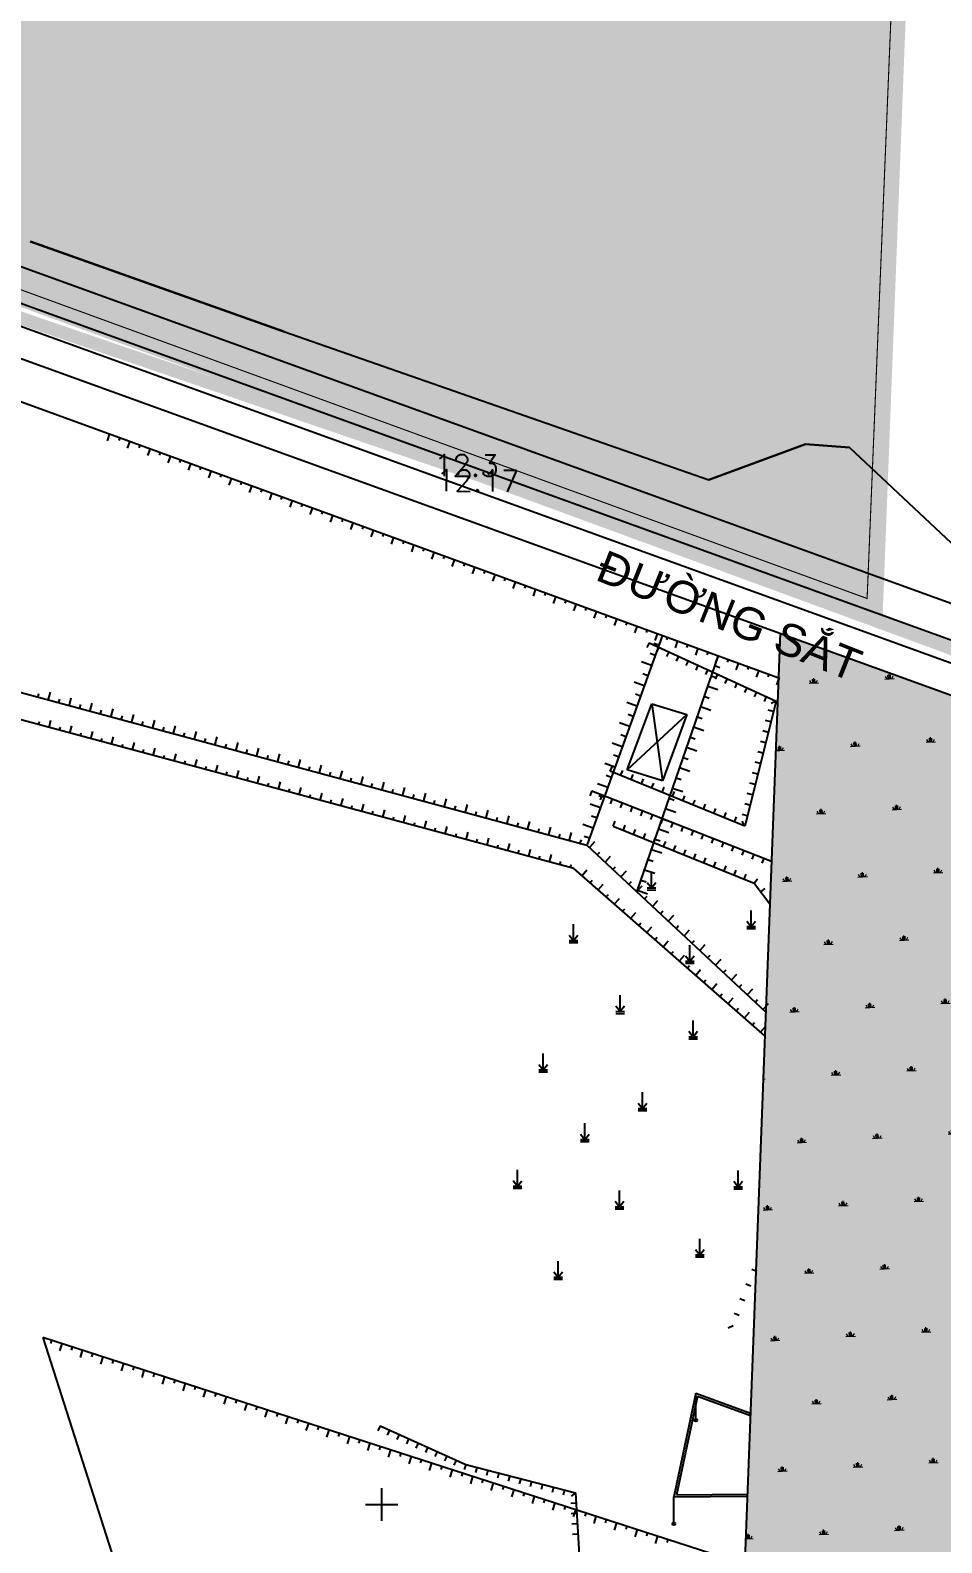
# Model space of a CAD drawing. Extents: x 577299 to 581055, y 2342699 to 2346415.
# Drawn here: x 580662.7 to 580747.1, y 2342850 to 2342990.1 of the extents above; entities that cross this region are included whole.
import ezdxf
from ezdxf.enums import TextEntityAlignment as Align

# ---------------------------------------------------------------- set-up
doc = ezdxf.new("R2010")
doc.units = 0
doc.header["$LTSCALE"] = 10
doc.header["$MEASUREMENT"] = 0
doc.linetypes.add('CENTER', pattern=[2, 1.25, -0.25, 0.25, -0.25])
doc.linetypes.add('DUONGDUT', pattern=[0.1875, 0.125, -0.0625])
for name, color, linetype in [('cayxanh', 74, 'Continuous'), ('Lop_ao', 140, 'Continuous'), ('Lopcaodo', 7, 'Continuous'), ('LOPCHU', 7, 'Continuous'), ('Lopduong', 7, 'Continuous'), ('Tim dg', 6, 'CENTER'), ('Tl-nbai2$0$KHUNG', 252, 'Continuous'), ('Tl-nbai2$0$KYHIEU', 252, 'Continuous'), ('Tl-nbai2$0$TALY', 252, 'Continuous'), ('Tl-nbai2$0$THUYVAN', 252, 'Continuous'), ('Topo1$0$AO', 252, 'Continuous'), ('Topo1$0$BOMUONG', 252, 'Continuous'), ('Topo1$0$HOUSE', 252, 'Continuous'), ('Topo1$0$TALUY', 252, 'Continuous'), ('Topo1$0$TYPE-HOUSE', 252, 'Continuous'), ('Vhe', 5, 'Continuous')]:
    doc.layers.add(name, color=color, linetype=linetype)
for name, color, linetype, lineweight in [('DuongQH', 7, 'Continuous', 60), ('HTCayXanh', 82, 'Continuous', 20), ('r-g-t-ke', 7, 'Continuous', 20)]:
    doc.layers.add(name, color=color, linetype=linetype, lineweight=lineweight)
doc.styles.add('BIGFONT', font='VHARIAL.TTF', dxfattribs={"height": 10})
doc.styles.add('CHUNHO', font='romans.shx')
doc.linetypes.add('TALUYDONPHAI', pattern='A,0,[130,ltypeshp.shx,S=0.125,R=0,X=0,Y=0.125],0.2,[130,ltypeshp.shx,S=0.25,R=0,X=0,Y=0.25],0.2,0', length=0.4)

# ---------------------------------------------------------------- blocks, each defined once
blk = doc.blocks.new('dct')
at = {"layer": 'Lopcaodo', "style": 'CHUNHO'}
blk.add_attdef('CAO_DO', (0, 0), '', height=4, dxfattribs=at)
blk = doc.blocks.new('Tl-nbai2$0$LUA2')
at = {"layer": 'Tl-nbai2$0$KYHIEU'}
for p, q in [((0, 0), (0, 1.5)), ((-0.4, 0.5), (0, 0)), ((-0.4, 0), (0.4, 0)), ((0, 0), (0.4, 0.5)), ((-0.4, -0.19), (0.4, -0.19))]:
    blk.add_line(p, q, dxfattribs=at)

msp = doc.modelspace()

# ---------------------------------------------------------------- hatches: boundary and pattern name
at = {"layer": 'cayxanh'}
h = msp.add_hatch(dxfattribs=at)
h.set_pattern_fill('STARS', color=256, scale=10, angle=-0.4178, style=0)
h.set_pattern_definition([(359.58224145, (-17089.4939, 4285.579), (0.015785906, 2.1650059602), [1.25, -1.25]), (59.58224145, (-17089.4939, 4285.579), (-1.8670572079, 1.0961739756), [1.25, -1.25]), (119.58224145, (-17088.861, 4286.657), (-1.8828431138, -1.0688319845), [1.25, -1.25])])
h.paths.add_polyline_path([(580742.88, 2343002.34), (580661.25, 2343005.46, -0.072831), (580647, 2343008.11), (580594.17, 2343026.15, -0.028403), (580583.65, 2343030.42), (580496.88, 2343071.5), (580447.27, 2343041.01), (580611.78, 2342984.31), (580740.22, 2342937.44)])
at = {"layer": 'HTCayXanh', "extrusion": (-8.80861e-05, -0.0001149, 1)}
h = msp.add_hatch(dxfattribs=at)
h.set_pattern_fill('SWAMP', color=256, scale=7, angle=44.5822, style=0)
h.set_pattern_definition([(3.2147, (577864.825, 2342974.838), (3.15454, 6.24891), [0.875, -6.125]), (93.2147, (577865.262, 2342974.8625), (-3.834445, 5.8563667), [0.4375, -11.686856]), (93.2147, (577865.371, 2342974.8686), (-3.834445, 5.8563667), [0.35, -11.774356]), (93.2147, (577865.1527, 2342974.8564), (-3.834445, 5.8563667), [0.35, -11.774356]), (63.2147, (577865.4804, 2342974.875), (-3.834445, 5.856367), [0.28, -6.72]), (123.2147, (577865.0435, 2342974.85), (-6.988985, -0.392544), [0.28, -6.72])])
h.paths.add_polyline_path([(580732.15, 2342934.25), (580774.12, 2342919.06), (580774.37, 2342806.96), (580775.87, 2342806.9), (580775.28, 2342791.24), (580726.81, 2342793.07)])
h.paths.add_polyline_path([(580850.62, 2342891.36), (580846.73, 2342788.54), (580798.26, 2342790.37), (580798.56, 2342797.93), (580800.05, 2342797.88), (580807.11, 2342907.11)])
at = {"layer": 'Tim dg', "linetype": 'Continuous', "extrusion": (-8.80861e-05, -0.0001149, 1)}
h = msp.add_hatch(dxfattribs=at)
h.set_pattern_fill('DOTS', color=96, scale=30, angle=-0.1723, style=0)
h.set_pattern_definition([(359.82768, (580312.6662, 2344288.5223), (0.943135, 1.8721719), [0, -1.875])])
h.paths.add_polyline_path([(580732.15, 2342934.25), (580774.12, 2342919.06), (580774.37, 2342806.96), (580775.87, 2342806.9), (580775.28, 2342791.24), (580726.81, 2342793.07)])
h.paths.add_polyline_path([(580850.62, 2342891.36), (580846.73, 2342788.54), (580798.26, 2342790.37), (580798.56, 2342797.93), (580800.05, 2342797.88), (580807.11, 2342907.11)])

# ---------------------------------------------------------------- linework, layer by layer
at = {"layer": 'DuongQH', "linetype": 'DUONGDUT', "ltscale": 30, "extrusion": (-8.80861e-05, -0.0001149, 1), "const_width": 1.2, "elevation": 1.01}
msp.add_lwpolyline([(580399.12, 2343053.53), (580704.93, 2342948.66), (580753.04, 2342930.99), (580813.45, 2342908.76), (580875.02, 2342886.25)], dxfattribs=at)
at = {"layer": 'Lop_ao', "extrusion": (-8.80861e-05, -0.0001149, 1), "elevation": 1.01}
msp.add_lwpolyline([(580686.19, 2342962.15), (580662.73, 2342970.51)], dxfattribs=at)
at = {"layer": 'Lop_ao'}
for points in [[(580686.2, 2342962.17), (580662.73, 2342970.53)], [(580738.58, 2342951.43), (580734.51, 2342951.75), (580725.55, 2342948.44)]]:
    msp.add_lwpolyline(points, dxfattribs=at)
at = {"layer": 'Lop_ao', "linetype": 'TALUYDONPHAI', "ltscale": 0.5}
msp.add_lwpolyline([(580662.73, 2342970.53), (580686.2, 2342962.17), (580725.55, 2342948.44), (580734.51, 2342951.75), (580738.58, 2342951.43), (580754.95, 2342936.09), (580758.39, 2342935.34)], dxfattribs=at)
at = {"layer": 'Lopduong', "extrusion": (-8.80861e-05, -0.0001149, 1), "elevation": 1.01}
for points in [[(580607.5, 2342987.88), (580964.98, 2342858.47)], [(580606.47, 2342984.85), (580963.95, 2342855.44)], [(580605.79, 2342982.97), (580963.27, 2342853.56)], [(580604.77, 2342980.36), (580962.25, 2342850.95)]]:
    msp.add_lwpolyline(points, dxfattribs=at)
at = {"layer": 'r-g-t-ke', "linetype": 'DUONGDUT', "ltscale": 30, "const_width": 3}
msp.add_lwpolyline([(579575.3, 2343662.93), (579846.13, 2343421.45), (579917.08, 2343359.16), (579970.87, 2343317.69), (580028.54, 2343275.09), (580097.56, 2343223.9), (580159.32, 2343179.19), (580287.85, 2343105.14), (580400.21, 2343057.23), (580611.78, 2342984.31), (580740.22, 2342937.44), (580743.7, 2343027.83), (580752.09, 2343245.57), (580753.48, 2343281.55), (580757.38, 2343382.69), (580782.87, 2343663.24), (580780.82, 2343713.3), (580777.93, 2343896.98), (580779.41, 2343932.02), (580802.37, 2344159.27), (580805.06, 2344185.98)], dxfattribs=at)
at = {"layer": 'Tim dg', "linetype": 'Continuous', "const_width": 0.1}
msp.add_lwpolyline([(579131.08, 2344057.44), (579846.13, 2343421.45), (579917.08, 2343359.16), (580028.54, 2343275.09), (580159.32, 2343179.19), (580287.85, 2343105.14), (580400.21, 2343057.23), (580611.78, 2342984.31), (580740.22, 2342937.44), (580742.88, 2343002.34), (580661.25, 2343005.46, -0.072831), (580647, 2343008.11), (580594.17, 2343026.15, -0.028403), (580583.65, 2343030.42), (580297.22, 2343166.01, -0.038045), (580286.85, 2343171.92), (580024.28, 2343338.43), (579788.07, 2343537.76), (579526.69, 2343771.99)], format="xyb", dxfattribs=at)
at = {"layer": 'Tl-nbai2$0$KHUNG', "extrusion": (-8.80861e-05, -0.0001149, 1)}
for p, q in [((580695.26, 2342852, -14.77), (580695.27, 2342855, -14.77)), ((580693.76, 2342853.5, -14.77), (580696.76, 2342853.5, -14.77))]:
    msp.add_line(p, q, dxfattribs=at)
at = {"layer": 'Tl-nbai2$0$KYHIEU', "extrusion": (-8.80861e-05, -0.0001149, 1)}
for p, q in [((580724.36, 2342863.81, -5.06), (580722.32, 2342854.2, -5.01)), ((580724.5, 2342863.55, -5.06), (580722.57, 2342854.4, -5.01)), ((580724.35, 2342861.31, -5.06), (580724.36, 2342863.81, -5.06)), ((580724.36, 2342863.81, -5.06), (580729.42, 2342861.96, -5.04)), ((580724.5, 2342863.55, -5.06), (580729.41, 2342861.75, -5.04)), ((580722.31, 2342851.7, -5.01), (580722.32, 2342854.2, -5.01)), ((580722.32, 2342854.2, -5.01), (580729.13, 2342854.26, -5)), ((580722.57, 2342854.4, -5.01), (580729.14, 2342854.46, -5))]:
    msp.add_line(p, q, dxfattribs=at)
for centre in [(580724.35, 2342861.29, -325.41), (580722.31, 2342851.68, -325.36)]:
    msp.add_circle(centre, 0.125, dxfattribs=at)
at = {"layer": 'Tl-nbai2$0$TALY', "extrusion": (-8.80861e-05, -0.0001149, 1)}
for p, q in [((580720.03, 2342933.34, -5.45), (580719.82, 2342932.89, -5.95)), ((580720.93, 2342932.93, -5.46), (580720.72, 2342932.47, -5.96)), ((580721.84, 2342932.51, -5.46), (580721.63, 2342932.06, -5.96)), ((580722.74, 2342932.1, -5.46), (580722.53, 2342931.64, -5.96)), ((580723.64, 2342931.68, -5.46), (580723.43, 2342931.23, -5.96)), ((580724.55, 2342931.26, -5.46), (580724.34, 2342930.81, -5.96)), ((580725.45, 2342930.85, -5.46), (580725.24, 2342930.39, -5.96)), ((580726.36, 2342930.43, -5.47), (580726.15, 2342929.98, -5.97)), ((580727.26, 2342930.02, -5.47), (580727.05, 2342929.56, -5.97)), ((580728.16, 2342929.6, -5.47), (580727.96, 2342929.15, -5.97)), ((580729.07, 2342929.19, -5.47), (580728.86, 2342928.73, -5.97)), ((580729.97, 2342928.77, -5.47), (580729.76, 2342928.32, -5.97)), ((580730.88, 2342928.36, -5.47), (580730.67, 2342927.9, -5.97)), ((580731.54, 2342926.97, -5.49), (580731.05, 2342927.1, -5.99)), ((580731.78, 2342927.94, -5.48), (580731.33, 2342927.72, -5.98)), ((580731.3, 2342926.01, -5.51), (580730.81, 2342926.13, -6.01)), ((580731.06, 2342925.04, -5.53), (580730.57, 2342925.17, -6.03)), ((580730.57, 2342923.11, -5.57), (580730.09, 2342923.23, -6.07)), ((580730.81, 2342924.08, -5.55), (580730.33, 2342924.2, -6.05)), ((580716.43, 2342921.44, -5.85), (580716.62, 2342921.9, -6.35)), ((580717.39, 2342921.05, -5.84), (580717.58, 2342921.51, -6.34)), ((580730.33, 2342922.15, -5.59), (580729.85, 2342922.27, -6.09)), ((580718.35, 2342920.66, -5.82), (580718.54, 2342921.12, -6.32)), ((580719.31, 2342920.27, -5.81), (580719.5, 2342920.73, -6.31)), ((580720.26, 2342919.88, -5.8), (580720.45, 2342920.34, -6.3)), ((580729.85, 2342920.22, -5.63), (580729.36, 2342920.34, -6.13)), ((580730.09, 2342921.18, -5.61), (580729.61, 2342921.3, -6.11)), ((580714.72, 2342919.62, -5.71), (580714.54, 2342919.15, -6.21)), ((580715.66, 2342919.25, -5.71), (580715.48, 2342918.79, -6.21)), ((580716.6, 2342918.89, -5.71), (580716.41, 2342918.42, -6.21)), ((580721.22, 2342919.48, -5.79), (580721.41, 2342919.95, -6.29)), ((580722.18, 2342919.09, -5.78), (580722.37, 2342919.56, -6.28)), ((580723.14, 2342918.7, -5.77), (580723.33, 2342919.17, -6.27)), ((580724.09, 2342918.31, -5.76), (580724.28, 2342918.77, -6.26)), ((580729.61, 2342919.25, -5.65), (580729.12, 2342919.37, -6.15)), ((580717.53, 2342918.52, -5.71), (580717.35, 2342918.06, -6.21)), ((580718.47, 2342918.16, -5.71), (580718.29, 2342917.69, -6.21)), ((580719.41, 2342917.79, -5.71), (580719.23, 2342917.32, -6.21)), ((580720.35, 2342917.42, -5.71), (580720.16, 2342916.96, -6.21)), ((580725.05, 2342917.92, -5.75), (580725.24, 2342918.38, -6.25)), ((580726.01, 2342917.53, -5.74), (580726.2, 2342917.99, -6.24)), ((580726.97, 2342917.14, -5.73), (580727.16, 2342917.6, -6.23)), ((580727.93, 2342916.75, -5.72), (580728.11, 2342917.21, -6.22)), ((580729.12, 2342917.32, -5.69), (580728.64, 2342917.44, -6.19)), ((580729.37, 2342918.29, -5.67), (580728.88, 2342918.41, -6.17)), ((580716.7, 2342916.34, -5.69), (580716.89, 2342916.81, -6.19)), ((580717.64, 2342915.97, -5.68), (580717.82, 2342916.43, -6.18)), ((580718.57, 2342915.59, -5.68), (580718.76, 2342916.05, -6.18)), ((580721.28, 2342917.06, -5.71), (580721.1, 2342916.59, -6.21)), ((580722.22, 2342916.69, -5.71), (580722.04, 2342916.22, -6.21)), ((580723.16, 2342916.32, -5.71), (580722.98, 2342915.86, -6.21)), ((580724.1, 2342915.96, -5.71), (580723.92, 2342915.49, -6.21)), ((580728.88, 2342916.36, -5.71), (580728.66, 2342916.8, -6.21)), ((580719.5, 2342915.21, -5.68), (580719.69, 2342915.68, -6.18)), ((580720.44, 2342914.84, -5.68), (580720.62, 2342915.3, -6.18)), ((580721.37, 2342914.46, -5.68), (580721.56, 2342914.92, -6.18)), ((580722.3, 2342914.08, -5.67), (580722.49, 2342914.55, -6.17)), ((580725.03, 2342915.59, -5.71), (580724.85, 2342915.13, -6.21)), ((580725.97, 2342915.23, -5.71), (580725.79, 2342914.76, -6.21)), ((580726.91, 2342914.86, -5.71), (580726.73, 2342914.39, -6.21)), ((580727.85, 2342914.49, -5.71), (580727.67, 2342914.03, -6.21)), ((580723.23, 2342913.71, -5.67), (580723.42, 2342914.17, -6.17)), ((580724.17, 2342913.33, -5.67), (580724.35, 2342913.79, -6.17)), ((580725.1, 2342912.95, -5.67), (580725.29, 2342913.42, -6.17)), ((580726.03, 2342912.58, -5.66), (580726.22, 2342913.04, -6.16)), ((580728.79, 2342914.13, -5.71), (580728.6, 2342913.66, -6.21)), ((580729.72, 2342913.76, -5.71), (580729.54, 2342913.29, -6.21)), ((580730.66, 2342913.39, -5.72), (580730.48, 2342912.93, -6.22)), ((580726.97, 2342912.2, -5.66), (580727.15, 2342912.66, -6.16)), ((580727.9, 2342911.82, -5.66), (580728.09, 2342912.28, -6.16)), ((580728.83, 2342911.44, -5.66), (580729.02, 2342911.91, -6.16)), ((580729.76, 2342911.07, -5.66), (580730.07, 2342911.46, -6.16)), ((580730.37, 2342910.26, -5.66), (580730.77, 2342910.56, -6.16)), ((580729.53, 2342875.3, -5.61), (580729.99, 2342875.11, -6.11)), ((580728.98, 2342873.94, -5.61), (580729.45, 2342873.75, -6.11)), ((580728.44, 2342872.59, -5.6), (580728.9, 2342872.4, -6.1)), ((580727.89, 2342871.23, -5.6), (580728.36, 2342871.05, -6.1)), ((580727.35, 2342869.88, -5.59), (580727.8, 2342870.09, -6.09)), ((580695.1, 2342860.78, -5.75), (580694.89, 2342860.32, -6.25)), ((580695.98, 2342860.38, -5.75), (580695.77, 2342859.92, -6.25)), ((580696.86, 2342859.98, -5.74), (580696.66, 2342859.53, -6.24)), ((580697.75, 2342859.58, -5.74), (580697.54, 2342859.13, -6.24)), ((580698.63, 2342859.19, -5.73), (580698.42, 2342858.73, -6.23)), ((580699.51, 2342858.79, -5.73), (580699.31, 2342858.33, -6.23)), ((580700.39, 2342858.39, -5.72), (580700.19, 2342857.94, -6.22)), ((580701.28, 2342857.99, -5.72), (580701.07, 2342857.54, -6.22)), ((580702.16, 2342857.6, -5.71), (580701.95, 2342857.14, -6.21)), ((580703.04, 2342857.2, -5.7), (580702.88, 2342856.73, -6.2)), ((580704.06, 2342856.94, -5.7), (580703.93, 2342856.45, -6.2)), ((580705.08, 2342856.68, -5.69), (580704.95, 2342856.19, -6.19)), ((580706.09, 2342856.42, -5.68), (580705.97, 2342855.93, -6.18)), ((580707.11, 2342856.15, -5.67), (580706.98, 2342855.67, -6.17)), ((580708.13, 2342855.89, -5.66), (580708, 2342855.41, -6.16)), ((580709.14, 2342855.63, -5.66), (580709.02, 2342855.15, -6.16)), ((580710.16, 2342855.37, -5.65), (580710.03, 2342854.88, -6.15)), ((580711.18, 2342855.11, -5.64), (580711.05, 2342854.62, -6.14)), ((580712.19, 2342854.85, -5.63), (580712.07, 2342854.36, -6.13)), ((580713.21, 2342854.58, -5.62), (580712.82, 2342854.27, -6.12)), ((580713.27, 2342853.63, -5.65), (580712.77, 2342853.6, -6.15)), ((580713.32, 2342852.67, -5.68), (580712.82, 2342852.64, -6.18)), ((580713.38, 2342851.71, -5.7), (580712.88, 2342851.69, -6.2)), ((580713.43, 2342850.76, -5.73), (580712.93, 2342850.73, -6.23))]:
    msp.add_line(p, q, dxfattribs=at)
at = {"layer": 'Tl-nbai2$0$THUYVAN', "extrusion": (-8.80861e-05, -0.0001149, 1)}
for p, q in [((580720.03, 2342933.34, -5.45), (580731.78, 2342927.94, -5.48)), ((580731.78, 2342927.94, -5.16), (580728.88, 2342916.36, -5.71)), ((580728.88, 2342916.36, -5.71), (580716.43, 2342921.44, -5.85)), ((580714.72, 2342919.62, -5.71), (580731.35, 2342913.12, -5.72)), ((580716.7, 2342916.34, -5.69), (580729.76, 2342911.07, -5.66)), ((580729.76, 2342911.07, -5.66), (580731.2, 2342909.14, -5.66)), ((580695.1, 2342860.78, -5.75), (580703.04, 2342857.2, -5.7)), ((580703.04, 2342857.2, -5.7), (580713.21, 2342854.58, -5.62)), ((580713.21, 2342854.58, -5.62), (580713.54, 2342848.85, -5.78))]:
    msp.add_line(p, q, dxfattribs=at)
at = {"layer": 'Topo1$0$AO', "extrusion": (-8.80861e-05, -0.0001149, 1)}
for p, q in [((580721.26, 2342934.05, -14.75), (580714.28, 2342914.64, -14.76)), ((580726.43, 2342932.17, -14.75), (580718.9, 2342910.32, -14.76)), ((580663.88, 2342868.96, -14.77), (580671.85, 2342844.07, -14.77)), ((580728.89, 2342847.95, -14.76), (580663.88, 2342868.96, -14.77))]:
    msp.add_line(p, q, dxfattribs=at)
at = {"layer": 'Topo1$0$AO', "extrusion": (-8.80861e-05, -0.0001149, 1), "elevation": 1.01}
msp.add_lwpolyline([(580731.99, 2342930.11), (580589.05, 2342982.22), (580581.45, 2342968.69), (580588.67, 2342958.65), (580617.28, 2342944.55), (580644.36, 2342933.48), (580714.28, 2342914.61), (580730.82, 2342899.16)], dxfattribs=at)
at = {"layer": 'Topo1$0$BOMUONG', "extrusion": (-8.80861e-05, -0.0001149, 1)}
for p, q in [((580713.06, 2342912.43, -14.76), (580644.16, 2342930.94, -14.76)), ((580730.74, 2342896.93, -14.76), (580713.06, 2342912.43, -14.76))]:
    msp.add_line(p, q, dxfattribs=at)
at = {"layer": 'Topo1$0$HOUSE', "extrusion": (-8.80861e-05, -0.0001149, 1)}
for p, q in [((580718, 2342921.56, -14.76), (580720.28, 2342927.69, -14.75)), ((580720.28, 2342927.69, -14.75), (580723.53, 2342926.68, -14.75)), ((580723.53, 2342926.68, -14.75), (580721.26, 2342920.55, -14.76)), ((580721.26, 2342920.55, -14.76), (580718, 2342921.56, -14.76))]:
    msp.add_line(p, q, dxfattribs=at)
at = {"layer": 'Topo1$0$TALUY', "extrusion": (-8.80861e-05, -0.0001149, 1)}
for p, q in [((580670.05, 2342952.72, -14.76), (580669.82, 2342952.06, -14.76)), ((580670.99, 2342952.37, -14.76), (580670.89, 2342952.09, -14.76)), ((580671.93, 2342952.03, -14.76), (580671.69, 2342951.37, -14.76)), ((580672.87, 2342951.69, -14.76), (580672.77, 2342951.41, -14.76)), ((580673.81, 2342951.35, -14.76), (580673.57, 2342950.69, -14.76)), ((580674.75, 2342951, -14.76), (580674.65, 2342950.72, -14.76)), ((580675.69, 2342950.66, -14.76), (580675.45, 2342950, -14.76)), ((580676.63, 2342950.32, -14.76), (580676.53, 2342950.04, -14.76)), ((580677.57, 2342949.98, -14.76), (580677.33, 2342949.32, -14.76)), ((580678.51, 2342949.63, -14.76), (580678.41, 2342949.35, -14.76)), ((580679.45, 2342949.29, -14.76), (580679.21, 2342948.63, -14.76)), ((580680.39, 2342948.95, -14.76), (580680.29, 2342948.67, -14.76)), ((580681.33, 2342948.61, -14.76), (580681.09, 2342947.95, -14.76)), ((580682.27, 2342948.26, -14.76), (580682.17, 2342947.98, -14.76)), ((580683.21, 2342947.92, -14.76), (580682.97, 2342947.26, -14.76)), ((580684.15, 2342947.58, -14.76), (580684.05, 2342947.3, -14.76)), ((580685.09, 2342947.24, -14.76), (580684.85, 2342946.58, -14.76)), ((580686.03, 2342946.89, -14.76), (580685.92, 2342946.61, -14.76)), ((580686.97, 2342946.55, -14.76), (580686.73, 2342945.89, -14.76)), ((580687.91, 2342946.21, -14.76), (580687.8, 2342945.93, -14.76)), ((580688.85, 2342945.87, -14.76), (580688.61, 2342945.21, -14.76)), ((580689.78, 2342945.52, -14.76), (580689.68, 2342945.24, -14.76)), ((580690.72, 2342945.18, -14.76), (580690.48, 2342944.52, -14.76)), ((580691.66, 2342944.84, -14.76), (580691.56, 2342944.56, -14.76)), ((580692.6, 2342944.5, -14.76), (580692.36, 2342943.84, -14.76)), ((580693.54, 2342944.15, -14.76), (580693.44, 2342943.87, -14.76)), ((580694.48, 2342943.81, -14.76), (580694.24, 2342943.15, -14.76)), ((580695.42, 2342943.47, -14.76), (580695.32, 2342943.19, -14.76)), ((580696.36, 2342943.13, -14.76), (580696.12, 2342942.47, -14.76)), ((580697.3, 2342942.78, -14.76), (580697.2, 2342942.5, -14.76)), ((580698.24, 2342942.44, -14.76), (580698, 2342941.78, -14.76)), ((580699.18, 2342942.1, -14.76), (580699.08, 2342941.82, -14.76)), ((580700.12, 2342941.76, -14.76), (580699.88, 2342941.1, -14.76)), ((580701.06, 2342941.41, -14.76), (580700.96, 2342941.13, -14.76)), ((580702, 2342941.07, -14.76), (580701.76, 2342940.41, -14.76)), ((580702.94, 2342940.73, -14.75), (580702.84, 2342940.45, -14.75)), ((580703.88, 2342940.39, -14.75), (580703.64, 2342939.73, -14.76)), ((580704.82, 2342940.04, -14.75), (580704.71, 2342939.76, -14.75)), ((580705.76, 2342939.7, -14.75), (580705.52, 2342939.04, -14.75)), ((580706.7, 2342939.36, -14.75), (580706.59, 2342939.08, -14.75)), ((580707.64, 2342939.02, -14.75), (580707.4, 2342938.36, -14.75)), ((580708.58, 2342938.67, -14.75), (580708.47, 2342938.39, -14.75)), ((580709.51, 2342938.33, -14.75), (580709.28, 2342937.67, -14.75)), ((580710.45, 2342937.99, -14.75), (580710.35, 2342937.71, -14.75)), ((580711.39, 2342937.65, -14.75), (580711.15, 2342936.99, -14.75)), ((580712.33, 2342937.3, -14.75), (580712.23, 2342937.02, -14.75)), ((580713.27, 2342936.96, -14.75), (580713.03, 2342936.3, -14.75)), ((580714.21, 2342936.62, -14.75), (580714.11, 2342936.34, -14.75)), ((580715.15, 2342936.28, -14.75), (580714.91, 2342935.62, -14.75)), ((580716.09, 2342935.93, -14.75), (580715.99, 2342935.65, -14.75)), ((580717.03, 2342935.59, -14.75), (580716.79, 2342934.93, -14.75)), ((580717.97, 2342935.25, -14.75), (580717.87, 2342934.97, -14.75)), ((580718.91, 2342934.91, -14.75), (580718.67, 2342934.25, -14.75)), ((580719.85, 2342934.56, -14.75), (580719.75, 2342934.28, -14.75)), ((580720.79, 2342934.22, -14.75), (580720.55, 2342933.56, -14.75)), ((580720.93, 2342933.11, -14.75), (580720.46, 2342933.28, -14.75)), ((580721.73, 2342933.88, -14.75), (580721.63, 2342933.6, -14.75)), ((580722.67, 2342933.54, -14.75), (580722.43, 2342932.88, -14.75)), ((580723.61, 2342933.19, -14.75), (580723.5, 2342932.91, -14.75)), ((580724.55, 2342932.85, -14.75), (580724.31, 2342932.19, -14.75)), ((580720.25, 2342931.22, -14.75), (580719.31, 2342931.56, -14.75)), ((580720.59, 2342932.17, -14.75), (580720.12, 2342932.34, -14.75)), ((580725.49, 2342932.51, -14.75), (580725.38, 2342932.23, -14.75)), ((580726.1, 2342931.22, -14.75), (580726.57, 2342931.06, -14.75)), ((580726.43, 2342932.17, -14.75), (580726.19, 2342931.51, -14.75)), ((580727.37, 2342931.82, -14.75), (580727.26, 2342931.54, -14.75)), ((580728.31, 2342931.48, -14.75), (580728.07, 2342930.82, -14.75)), ((580719.91, 2342930.28, -14.75), (580719.44, 2342930.45, -14.75)), ((580725.78, 2342930.28, -14.75), (580726.25, 2342930.11, -14.75)), ((580729.24, 2342931.14, -14.75), (580729.14, 2342930.86, -14.75)), ((580730.18, 2342930.8, -14.75), (580729.94, 2342930.14, -14.75)), ((580731.12, 2342930.45, -14.75), (580731.02, 2342930.17, -14.75)), ((580732.06, 2342930.11, -14.75), (580731.82, 2342929.45, -14.75)), ((580663.43, 2342928.36, -14.76), (580663.5, 2342928.65, -14.76)), ((580664.39, 2342928.1, -14.76), (580664.57, 2342928.77, -14.76)), ((580719.57, 2342929.34, -14.75), (580718.63, 2342929.68, -14.75)), ((580719.23, 2342928.4, -14.75), (580718.76, 2342928.57, -14.75)), ((580725.45, 2342929.33, -14.75), (580726.4, 2342929, -14.75)), ((580665.36, 2342927.84, -14.76), (580665.43, 2342928.13, -14.76)), ((580666.32, 2342927.58, -14.76), (580666.5, 2342928.25, -14.76)), ((580667.29, 2342927.32, -14.76), (580667.37, 2342927.61, -14.76)), ((580668.25, 2342927.06, -14.76), (580668.44, 2342927.73, -14.76)), ((580669.22, 2342926.8, -14.76), (580669.3, 2342927.09, -14.76)), ((580670.18, 2342926.54, -14.76), (580670.37, 2342927.21, -14.76)), ((580718.89, 2342927.46, -14.76), (580717.95, 2342927.8, -14.76)), ((580724.8, 2342927.44, -14.75), (580725.74, 2342927.11, -14.75)), ((580725.12, 2342928.38, -14.75), (580725.6, 2342928.22, -14.75)), ((580663.48, 2342925.75, -14.76), (580663.56, 2342926.04, -14.76)), ((580664.44, 2342925.49, -14.76), (580664.62, 2342926.16, -14.76)), ((580666.37, 2342924.97, -14.76), (580666.56, 2342925.65, -14.76)), ((580671.15, 2342926.28, -14.76), (580671.23, 2342926.56, -14.76)), ((580672.11, 2342926.01, -14.76), (580672.3, 2342926.69, -14.76)), ((580673.08, 2342925.75, -14.76), (580673.16, 2342926.04, -14.76)), ((580674.05, 2342925.49, -14.76), (580674.23, 2342926.17, -14.76)), ((580675.98, 2342924.97, -14.76), (580676.16, 2342925.65, -14.76)), ((580718.22, 2342925.58, -14.76), (580717.28, 2342925.92, -14.76)), ((580718.56, 2342926.52, -14.76), (580718.09, 2342926.69, -14.76)), ((580724.47, 2342926.49, -14.75), (580724.95, 2342926.33, -14.75)), ((580665.41, 2342925.23, -14.76), (580665.49, 2342925.52, -14.76)), ((580667.34, 2342924.71, -14.76), (580667.42, 2342925, -14.76)), ((580668.31, 2342924.45, -14.76), (580668.49, 2342925.13, -14.76)), ((580669.27, 2342924.19, -14.76), (580669.35, 2342924.48, -14.76)), ((580670.24, 2342923.93, -14.76), (580670.42, 2342924.61, -14.76)), ((580675.01, 2342925.23, -14.76), (580675.09, 2342925.52, -14.76)), ((580676.94, 2342924.71, -14.76), (580677.02, 2342925, -14.76)), ((580677.91, 2342924.45, -14.76), (580678.09, 2342925.13, -14.76)), ((580678.87, 2342924.19, -14.76), (580678.95, 2342924.48, -14.76)), ((580679.84, 2342923.93, -14.76), (580680.02, 2342924.61, -14.76)), ((580717.88, 2342924.64, -14.76), (580717.41, 2342924.81, -14.76)), ((580723.82, 2342924.6, -14.75), (580724.29, 2342924.44, -14.75)), ((580724.15, 2342925.55, -14.75), (580725.09, 2342925.22, -14.75)), ((580671.2, 2342923.67, -14.76), (580671.28, 2342923.96, -14.76)), ((580672.17, 2342923.41, -14.76), (580672.35, 2342924.09, -14.76)), ((580673.14, 2342923.15, -14.76), (580673.21, 2342923.44, -14.76)), ((580674.1, 2342922.9, -14.76), (580674.28, 2342923.57, -14.76)), ((580675.07, 2342922.64, -14.76), (580675.14, 2342922.93, -14.76)), ((580676.03, 2342922.38, -14.76), (580676.21, 2342923.05, -14.76)), ((580680.8, 2342923.67, -14.76), (580680.88, 2342923.96, -14.76)), ((580681.77, 2342923.41, -14.76), (580681.95, 2342924.09, -14.76)), ((580682.74, 2342923.15, -14.76), (580682.81, 2342923.44, -14.76)), ((580683.7, 2342922.89, -14.76), (580683.88, 2342923.56, -14.76)), ((580684.67, 2342922.63, -14.76), (580684.74, 2342922.92, -14.76)), ((580685.63, 2342922.37, -14.76), (580685.81, 2342923.04, -14.76)), ((580717.54, 2342923.7, -14.76), (580716.6, 2342924.04, -14.76)), ((580717.2, 2342922.76, -14.76), (580716.73, 2342922.93, -14.76)), ((580723.5, 2342923.66, -14.76), (580724.44, 2342923.33, -14.76)), ((580677, 2342922.12, -14.76), (580677.08, 2342922.41, -14.76)), ((580677.96, 2342921.86, -14.76), (580678.15, 2342922.53, -14.76)), ((580678.93, 2342921.6, -14.76), (580679.01, 2342921.89, -14.76)), ((580679.9, 2342921.34, -14.76), (580680.08, 2342922.01, -14.76)), ((580681.83, 2342920.82, -14.76), (580682.01, 2342921.5, -14.76)), ((580686.6, 2342922.11, -14.76), (580686.68, 2342922.4, -14.76)), ((580687.56, 2342921.85, -14.76), (580687.74, 2342922.52, -14.76)), ((580688.53, 2342921.59, -14.76), (580688.61, 2342921.88, -14.76)), ((580689.49, 2342921.33, -14.76), (580689.68, 2342922, -14.76)), ((580691.42, 2342920.8, -14.76), (580691.61, 2342921.48, -14.76)), ((580716.86, 2342921.82, -14.76), (580715.92, 2342922.15, -14.76)), ((580722.85, 2342921.77, -14.76), (580723.79, 2342921.44, -14.76)), ((580723.17, 2342922.71, -14.76), (580723.64, 2342922.55, -14.76)), ((580680.86, 2342921.08, -14.76), (580680.94, 2342921.37, -14.76)), ((580682.79, 2342920.56, -14.76), (580682.87, 2342920.85, -14.76)), ((580683.76, 2342920.3, -14.76), (580683.94, 2342920.98, -14.76)), ((580684.72, 2342920.04, -14.76), (580684.8, 2342920.33, -14.76)), ((580685.69, 2342919.78, -14.76), (580685.87, 2342920.46, -14.76)), ((580690.46, 2342921.07, -14.76), (580690.54, 2342921.35, -14.76)), ((580692.39, 2342920.54, -14.76), (580692.47, 2342920.83, -14.76)), ((580693.36, 2342920.28, -14.76), (580693.54, 2342920.96, -14.76)), ((580694.32, 2342920.02, -14.76), (580694.4, 2342920.31, -14.76)), ((580695.29, 2342919.76, -14.76), (580695.47, 2342920.44, -14.76)), ((580716.19, 2342919.93, -14.76), (580715.24, 2342920.27, -14.76)), ((580716.52, 2342920.87, -14.76), (580716.05, 2342921.04, -14.76)), ((580722.52, 2342920.82, -14.76), (580722.99, 2342920.66, -14.76)), ((580686.66, 2342919.52, -14.76), (580686.73, 2342919.81, -14.76)), ((580687.62, 2342919.26, -14.76), (580687.8, 2342919.94, -14.76)), ((580688.59, 2342919, -14.76), (580688.67, 2342919.29, -14.76)), ((580689.55, 2342918.74, -14.76), (580689.73, 2342919.42, -14.76)), ((580690.52, 2342918.49, -14.76), (580690.6, 2342918.78, -14.76)), ((580691.48, 2342918.23, -14.76), (580691.67, 2342918.9, -14.76)), ((580696.25, 2342919.5, -14.76), (580696.33, 2342919.79, -14.76)), ((580697.22, 2342919.24, -14.76), (580697.4, 2342919.92, -14.76)), ((580698.18, 2342918.98, -14.76), (580698.26, 2342919.27, -14.76)), ((580699.15, 2342918.72, -14.76), (580699.33, 2342919.4, -14.76)), ((580700.11, 2342918.46, -14.76), (580700.19, 2342918.75, -14.76)), ((580701.08, 2342918.2, -14.76), (580701.26, 2342918.88, -14.76)), ((580715.85, 2342918.99, -14.76), (580715.38, 2342919.16, -14.76)), ((580721.87, 2342918.93, -14.76), (580722.34, 2342918.77, -14.76)), ((580722.19, 2342919.87, -14.76), (580723.14, 2342919.55, -14.76)), ((580692.45, 2342917.97, -14.76), (580692.53, 2342918.26, -14.76)), ((580693.42, 2342917.71, -14.76), (580693.6, 2342918.38, -14.76)), ((580694.38, 2342917.45, -14.76), (580694.46, 2342917.74, -14.76)), ((580695.35, 2342917.19, -14.76), (580695.53, 2342917.86, -14.76)), ((580696.31, 2342916.93, -14.76), (580696.39, 2342917.22, -14.76)), ((580697.28, 2342916.67, -14.76), (580697.46, 2342917.35, -14.76)), ((580702.04, 2342917.94, -14.76), (580702.12, 2342918.23, -14.76)), ((580703.01, 2342917.68, -14.76), (580703.19, 2342918.35, -14.76)), ((580703.98, 2342917.42, -14.76), (580704.05, 2342917.71, -14.76)), ((580704.94, 2342917.16, -14.76), (580705.12, 2342917.83, -14.76)), ((580706.87, 2342916.64, -14.76), (580707.05, 2342917.31, -14.76)), ((580715.51, 2342918.05, -14.76), (580714.57, 2342918.39, -14.76)), ((580715.17, 2342917.11, -14.76), (580714.7, 2342917.28, -14.76)), ((580721.54, 2342917.98, -14.76), (580722.49, 2342917.66, -14.76)), ((580698.25, 2342916.41, -14.76), (580698.32, 2342916.7, -14.76)), ((580699.21, 2342916.15, -14.76), (580699.39, 2342916.83, -14.76)), ((580700.18, 2342915.89, -14.76), (580700.25, 2342916.18, -14.76)), ((580701.14, 2342915.63, -14.76), (580701.32, 2342916.31, -14.76)), ((580705.91, 2342916.9, -14.76), (580705.98, 2342917.19, -14.76)), ((580707.84, 2342916.38, -14.76), (580707.92, 2342916.67, -14.76)), ((580708.8, 2342916.12, -14.76), (580708.99, 2342916.79, -14.76)), ((580709.77, 2342915.85, -14.76), (580709.85, 2342916.14, -14.76)), ((580710.73, 2342915.59, -14.76), (580710.92, 2342916.27, -14.76)), ((580714.83, 2342916.17, -14.76), (580713.89, 2342916.51, -14.76)), ((580720.89, 2342916.09, -14.76), (580721.84, 2342915.77, -14.76)), ((580721.22, 2342917.04, -14.76), (580721.69, 2342916.87, -14.76)), ((580702.11, 2342915.37, -14.76), (580702.19, 2342915.66, -14.76)), ((580703.07, 2342915.11, -14.76), (580703.26, 2342915.79, -14.76)), ((580704.04, 2342914.85, -14.76), (580704.12, 2342915.14, -14.76)), ((580705.01, 2342914.59, -14.76), (580705.19, 2342915.27, -14.76)), ((580705.97, 2342914.34, -14.76), (580706.05, 2342914.63, -14.76)), ((580706.94, 2342914.08, -14.76), (580707.12, 2342914.75, -14.76)), ((580711.7, 2342915.33, -14.76), (580711.78, 2342915.62, -14.76)), ((580712.66, 2342915.07, -14.76), (580712.85, 2342915.75, -14.76)), ((580713.63, 2342914.81, -14.76), (580713.75, 2342915.09, -14.76)), ((580714.49, 2342915.23, -14.76), (580714.02, 2342915.4, -14.76)), ((580714.52, 2342914.41, -14.76), (580715, 2342914.93, -14.76)), ((580720.57, 2342915.15, -14.76), (580721.04, 2342914.98, -14.76)), ((580707.9, 2342913.82, -14.76), (580707.98, 2342914.11, -14.76)), ((580708.87, 2342913.56, -14.76), (580709.05, 2342914.23, -14.76)), ((580709.83, 2342913.3, -14.76), (580709.91, 2342913.59, -14.76)), ((580710.8, 2342913.04, -14.76), (580710.98, 2342913.71, -14.76)), ((580711.77, 2342912.78, -14.76), (580711.84, 2342913.07, -14.76)), ((580715.25, 2342913.73, -14.76), (580715.45, 2342913.95, -14.76)), ((580715.98, 2342913.05, -14.76), (580716.46, 2342913.56, -14.76)), ((580719.92, 2342913.26, -14.76), (580720.39, 2342913.09, -14.76)), ((580720.24, 2342914.2, -14.76), (580721.19, 2342913.88, -14.76)), ((580712.73, 2342912.52, -14.76), (580712.81, 2342912.81, -14.76)), ((580713.81, 2342911.77, -14.76), (580714.27, 2342912.3, -14.76)), ((580716.71, 2342912.37, -14.76), (580716.92, 2342912.59, -14.76)), ((580717.44, 2342911.68, -14.76), (580717.92, 2342912.2, -14.76)), ((580719.59, 2342912.31, -14.76), (580720.54, 2342911.98, -14.76)), ((580714.56, 2342911.11, -14.76), (580714.76, 2342911.34, -14.76)), ((580715.31, 2342910.46, -14.76), (580715.77, 2342910.98, -14.76)), ((580718.17, 2342911, -14.76), (580718.38, 2342911.22, -14.76)), ((580718.9, 2342910.32, -14.76), (580719.38, 2342910.83, -14.76)), ((580718.94, 2342910.42, -14.76), (580719.88, 2342910.09, -14.76)), ((580719.26, 2342911.36, -14.76), (580719.74, 2342911.2, -14.76)), ((580716.06, 2342909.8, -14.76), (580716.26, 2342910.02, -14.76)), ((580716.82, 2342909.14, -14.76), (580717.28, 2342909.66, -14.76)), ((580719.64, 2342909.64, -14.76), (580719.84, 2342909.86, -14.76)), ((580720.37, 2342908.95, -14.76), (580720.84, 2342909.47, -14.76)), ((580717.57, 2342908.48, -14.76), (580717.77, 2342908.7, -14.76)), ((580718.32, 2342907.82, -14.76), (580718.78, 2342908.35, -14.76)), ((580721.1, 2342908.27, -14.76), (580721.3, 2342908.49, -14.76)), ((580721.83, 2342907.59, -14.76), (580722.31, 2342908.1, -14.76)), ((580719.07, 2342907.16, -14.76), (580719.27, 2342907.39, -14.76)), ((580719.82, 2342906.5, -14.76), (580720.29, 2342907.03, -14.76)), ((580720.58, 2342905.84, -14.76), (580720.77, 2342906.07, -14.76)), ((580722.56, 2342906.91, -14.76), (580722.76, 2342907.13, -14.76)), ((580723.29, 2342906.22, -14.76), (580723.77, 2342906.74, -14.76)), ((580721.33, 2342905.18, -14.76), (580721.79, 2342905.71, -14.76)), ((580722.08, 2342904.52, -14.76), (580722.28, 2342904.75, -14.76)), ((580724.02, 2342905.54, -14.76), (580724.23, 2342905.76, -14.76)), ((580724.75, 2342904.86, -14.76), (580725.23, 2342905.37, -14.76)), ((580722.83, 2342903.87, -14.76), (580723.29, 2342904.39, -14.76)), ((580723.58, 2342903.21, -14.76), (580723.78, 2342903.43, -14.76)), ((580725.48, 2342904.18, -14.76), (580725.69, 2342904.4, -14.76)), ((580726.21, 2342903.49, -14.76), (580726.69, 2342904.01, -14.76)), ((580724.34, 2342902.55, -14.76), (580724.8, 2342903.07, -14.76)), ((580725.09, 2342901.89, -14.76), (580725.29, 2342902.11, -14.76)), ((580726.94, 2342902.81, -14.76), (580727.15, 2342903.03, -14.76)), ((580727.68, 2342902.13, -14.76), (580728.15, 2342902.64, -14.76)), ((580725.84, 2342901.23, -14.76), (580726.3, 2342901.76, -14.76)), ((580726.59, 2342900.57, -14.76), (580726.79, 2342900.8, -14.76)), ((580727.35, 2342899.91, -14.76), (580727.81, 2342900.44, -14.76)), ((580728.41, 2342901.45, -14.76), (580728.61, 2342901.67, -14.76)), ((580729.14, 2342900.76, -14.76), (580729.62, 2342901.28, -14.76)), ((580728.1, 2342899.25, -14.76), (580728.3, 2342899.48, -14.76)), ((580728.85, 2342898.59, -14.76), (580729.31, 2342899.12, -14.76)), ((580729.87, 2342900.08, -14.76), (580730.07, 2342900.3, -14.76)), ((580730.6, 2342899.4, -14.76), (580731.08, 2342899.91, -14.76)), ((580729.6, 2342897.93, -14.76), (580729.8, 2342898.16, -14.76)), ((580730.35, 2342897.27, -14.76), (580730.82, 2342897.8, -14.76)), ((580664.67, 2342868.71, -14.77), (580664.58, 2342868.42, -14.77)), ((580665.62, 2342868.4, -14.77), (580665.41, 2342867.73, -14.77)), ((580666.57, 2342868.09, -14.77), (580666.48, 2342867.8, -14.77)), ((580667.52, 2342867.78, -14.77), (580667.31, 2342867.12, -14.77)), ((580668.48, 2342867.47, -14.77), (580668.38, 2342867.19, -14.77)), ((580669.43, 2342867.17, -14.77), (580669.21, 2342866.5, -14.77)), ((580670.38, 2342866.86, -14.77), (580670.29, 2342866.57, -14.77)), ((580671.33, 2342866.55, -14.77), (580671.12, 2342865.89, -14.77)), ((580672.28, 2342866.24, -14.77), (580672.19, 2342865.96, -14.77)), ((580673.23, 2342865.94, -14.77), (580673.02, 2342865.27, -14.77)), ((580674.19, 2342865.63, -14.77), (580674.09, 2342865.34, -14.77)), ((580675.14, 2342865.32, -14.77), (580674.92, 2342864.66, -14.77)), ((580676.09, 2342865.01, -14.77), (580676, 2342864.73, -14.77)), ((580677.04, 2342864.71, -14.77), (580676.82, 2342864.04, -14.77)), ((580677.99, 2342864.4, -14.77), (580677.9, 2342864.11, -14.77)), ((580678.94, 2342864.09, -14.77), (580678.73, 2342863.43, -14.77)), ((580679.89, 2342863.78, -14.77), (580679.8, 2342863.5, -14.77)), ((580680.85, 2342863.48, -14.77), (580680.63, 2342862.81, -14.77)), ((580681.8, 2342863.17, -14.77), (580681.71, 2342862.88, -14.77)), ((580682.75, 2342862.86, -14.77), (580682.53, 2342862.2, -14.77)), ((580683.7, 2342862.55, -14.77), (580683.61, 2342862.27, -14.77)), ((580684.65, 2342862.25, -14.77), (580684.44, 2342861.58, -14.77)), ((580685.6, 2342861.94, -14.77), (580685.51, 2342861.65, -14.77)), ((580686.56, 2342861.63, -14.77), (580686.34, 2342860.97, -14.77)), ((580687.51, 2342861.32, -14.77), (580687.41, 2342861.04, -14.77)), ((580688.46, 2342861.02, -14.77), (580688.24, 2342860.35, -14.77)), ((580689.41, 2342860.71, -14.77), (580689.32, 2342860.42, -14.77)), ((580690.36, 2342860.4, -14.77), (580690.15, 2342859.74, -14.77)), ((580691.31, 2342860.09, -14.77), (580691.22, 2342859.81, -14.77)), ((580692.26, 2342859.79, -14.77), (580692.05, 2342859.12, -14.77)), ((580693.22, 2342859.48, -14.77), (580693.12, 2342859.19, -14.77)), ((580694.17, 2342859.17, -14.77), (580693.95, 2342858.51, -14.77)), ((580695.12, 2342858.86, -14.77), (580695.03, 2342858.58, -14.77)), ((580696.07, 2342858.56, -14.77), (580695.86, 2342857.89, -14.77)), ((580697.02, 2342858.25, -14.76), (580696.93, 2342857.96, -14.76)), ((580697.97, 2342857.94, -14.76), (580697.76, 2342857.28, -14.77)), ((580698.93, 2342857.63, -14.76), (580698.83, 2342857.35, -14.76)), ((580699.88, 2342857.33, -14.76), (580699.66, 2342856.66, -14.76)), ((580700.83, 2342857.02, -14.76), (580700.74, 2342856.73, -14.76)), ((580701.78, 2342856.71, -14.76), (580701.56, 2342856.04, -14.76)), ((580702.73, 2342856.4, -14.76), (580702.64, 2342856.12, -14.76)), ((580703.68, 2342856.1, -14.76), (580703.47, 2342855.43, -14.76)), ((580704.63, 2342855.79, -14.76), (580704.54, 2342855.5, -14.76)), ((580705.59, 2342855.48, -14.76), (580705.37, 2342854.81, -14.76)), ((580706.54, 2342855.17, -14.76), (580706.45, 2342854.89, -14.76)), ((580707.49, 2342854.87, -14.76), (580707.27, 2342854.2, -14.76)), ((580708.44, 2342854.56, -14.76), (580708.35, 2342854.27, -14.76)), ((580709.39, 2342854.25, -14.76), (580709.18, 2342853.58, -14.76)), ((580710.34, 2342853.94, -14.76), (580710.25, 2342853.66, -14.76)), ((580711.3, 2342853.64, -14.76), (580711.08, 2342852.97, -14.76)), ((580712.25, 2342853.33, -14.76), (580712.15, 2342853.04, -14.76)), ((580713.2, 2342853.02, -14.76), (580712.98, 2342852.35, -14.76)), ((580714.15, 2342852.71, -14.76), (580714.06, 2342852.43, -14.76)), ((580715.1, 2342852.41, -14.76), (580714.89, 2342851.74, -14.76)), ((580716.05, 2342852.1, -14.76), (580715.96, 2342851.81, -14.76)), ((580717, 2342851.79, -14.76), (580716.79, 2342851.12, -14.76)), ((580717.96, 2342851.48, -14.76), (580717.86, 2342851.2, -14.76)), ((580718.91, 2342851.18, -14.76), (580718.69, 2342850.51, -14.76)), ((580719.86, 2342850.87, -14.76), (580719.77, 2342850.58, -14.76)), ((580720.81, 2342850.56, -14.76), (580720.6, 2342849.89, -14.76)), ((580721.76, 2342850.25, -14.76), (580721.67, 2342849.97, -14.76))]:
    msp.add_line(p, q, dxfattribs=at)
at = {"layer": 'Topo1$0$TYPE-HOUSE', "extrusion": (-8.80861e-05, -0.0001149, 1)}
for p, q in [((580720.28, 2342927.69, -14.75), (580721.26, 2342920.55, -14.76)), ((580723.53, 2342926.68, -14.75), (580718, 2342921.56, -14.76))]:
    msp.add_line(p, q, dxfattribs=at)
at = {"layer": 'Vhe', "ltscale": 0.2, "extrusion": (-8.80861e-05, -0.0001149, 1)}
msp.add_line((580732.15, 2342934.27, 23.91), (580726.81, 2342793.09, 23.89), dxfattribs=at)
msp.add_line((580732.15, 2342934.27, 23.91), (580726.81, 2342793.09, 23.89), dxfattribs=at)

# ---------------------------------------------------------------- block references
at = {"layer": 'Lopcaodo', "linetype": 'Continuous', "extrusion": (-8.80861e-05, -0.0001149, 1)}
ref = msp.add_blockref('dct', (580704.38, 2342948.83, -322.81), dxfattribs=dict(at, rotation=359.5146264785131))
ref.add_attrib('CAO_DO', '12.3', (580700.09, 2342948.77, -322.81), dxfattribs={"extrusion": (-8.80861e-05, -0.0001149, 1), "height": 2, "rotation": 359.5146, "style": 'CHUNHO'})
ref = msp.add_blockref('dct', (580704.56, 2342947.43, -322.94), dxfattribs=dict(at, rotation=359.5146264785131))
ref.add_attrib('CAO_DO', '12.17', (580700.28, 2342947.37, -322.94), dxfattribs={"extrusion": (-8.80861e-05, -0.0001149, 1), "height": 2, "rotation": 359.5146, "style": 'CHUNHO'})
at = {"layer": 'Tl-nbai2$0$KYHIEU', "extrusion": (-8.80861e-05, -0.0001149, 1), "rotation": 359.8276750936769}
for p in [(580720.25, 2342910.6, -335.11), (580729.47, 2342907.02, -335.11), (580713.02, 2342905.74, -335.11), (580723.79, 2342903.81, -335.11), (580717.33, 2342899.17, -335.11), (580724.1, 2342896.82, -335.11), (580710.2, 2342893.75, -335.11), (580719.42, 2342890.17, -335.11), (580714.07, 2342887.3, -335.11), (580707.84, 2342882.98, -335.11), (580728.28, 2342882.92, -335.11), (580717.28, 2342881.07, -335.11), (580724.71, 2342876.6, -335.11), (580711.59, 2342874.53, -335.11)]:
    msp.add_blockref('Tl-nbai2$0$LUA2', p, dxfattribs=at)

# ---------------------------------------------------------------- texts
at = {"layer": 'LOPCHU', "linetype": 'Continuous', "style": 'BIGFONT'}
msp.add_text('§¦êng s¾t', height=3, rotation=338.3209, dxfattribs=at).set_placement((580727.62, 2342936.24, -9.25), align=Align.MIDDLE)

doc.saveas('drawing.dxf')
